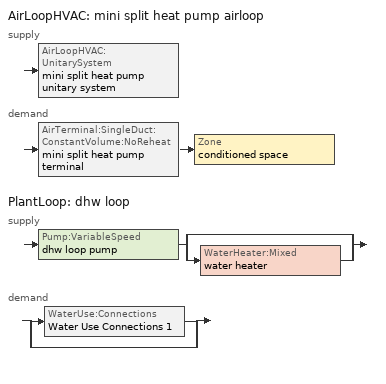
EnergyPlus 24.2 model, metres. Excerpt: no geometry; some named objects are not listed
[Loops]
AirLoopHVAC 'mini split heat pump airloop'
 supply: AirLoopHVAC:UnitarySystem 'mini split heat pump unitary system'
 demand: AirTerminal:SingleDuct:ConstantVolume:NoReheat 'mini split heat pump terminal' > Zone 'conditioned space'
PlantLoop 'dhw loop'
 supply: Pump:VariableSpeed 'dhw loop pump' > split
  | bypass
  | WaterHeater:Mixed 'water heater'
 demand: split
  | WaterUse:Connections 'Water Use Connections 1'
  | bypass
[ZoneControl:Thermostat]
conditioned space Thermostat: Zone or ZoneList=conditioned space; Control Type Schedule=conditioned space Thermostat Schedule; Control 1=conditioned space temperature setpoint; Temperature Difference Between Cutout And Setpoint {deltaC}=0
[ThermostatSetpoint:DualSetpoint]
conditioned space temperature setpoint: Heating Setpoint Temperature Schedule=heating setpoint; Cooling Setpoint Temperature Schedule=cooling setpoint
[ZoneHVAC:Baseboard:Convective:Electric]
electric baseboard: Availability Schedule=Always On Discrete; Heating Design Capacity {W}=18761.2; Efficiency=1
[AirTerminal:SingleDuct:ConstantVolume:NoReheat]
mini split heat pump terminal: Availability Schedule=Always On Discrete; Maximum Air Flow Rate {m3/s}=0.338386
[Zone equipment]
conditioned space: electric baseboard, mini split heat pump terminal
[AirLoopHVAC]
mini split heat pump airloop: Design Supply Air Flow Rate {m3/s}=0.338386; Design Return Air Flow Fraction of Supply Air Flow=1
[Sizing:System]
mini split heat pump airloop: Type of Load to Size On=Sensible; Design Outdoor Air Flow Rate {m3/s}=Autosize; Central Heating Maximum System Air Flow Ratio=0.3; Preheat Design Temperature {C}=7; Preheat Design Humidity Ratio {kgWater/kgDryAir}=0.008; Precool Design Temperature {C}=12.8; Precool Design Humidity Ratio {kgWater/kgDryAir}=0.008; Central Cooling Design Supply Air Temperature {C}=12.8; Central Heating Design Supply Air Temperature {C}=16.7; Type of Zone Sum to Use=NonCoincident; 100% Outdoor Air in Cooling=Yes; 100% Outdoor Air in Heating=Yes; Central Cooling Design Supply Air Humidity Ratio {kgWater/kgDryAir}=0.0085; Central Heating Design Supply Air Humidity Ratio {kgWater/kgDryAir}=0.008; Cooling Supply Air Flow Rate Method=DesignDay; Cooling Supply Air Flow Rate {m3/s}=0; Cooling Supply Air Flow Rate Per Floor Area {m3/s-m2}=0.00996765; Cooling Fraction of Autosized Cooling Supply Air Flow Rate=1; Cooling Supply Air Flow Rate Per Unit Cooling Capacity {m3/s-W}=3.94755e-05; Heating Supply Air Flow Rate Method=DesignDay; Heating Supply Air Flow Rate {m3/s}=0; Heating Supply Air Flow Rate Per Floor Area {m3/s-m2}=0.00996765; Heating Fraction of Autosized Heating Supply Air Flow Rate=1; Heating Fraction of Autosized Cooling Supply Air Flow Rate=1; Heating Supply Air Flow Rate Per Unit Heating Capacity {m3/s-W}=3.15882e-05; System Outdoor Air Method=ZoneSum; Zone Maximum Outdoor Air Fraction=1; Cooling Design Capacity Method=CoolingDesignCapacity; Cooling Design Capacity {W}=Autosize; Cooling Design Capacity Per Floor Area {W/m2}=234.7; Fraction of Autosized Cooling Design Capacity=1; Heating Design Capacity Method=HeatingDesignCapacity; Heating Design Capacity {W}=Autosize; Heating Design Capacity Per Floor Area {W/m2}=157; Fraction of Autosized Heating Design Capacity=1; Central Cooling Capacity Control Method=OnOff; Occupant Diversity=Autosize
[AvailabilityManager:Scheduled]
mini split heat pump airloop Availability Manager: Schedule=Always On Discrete
[AirLoopHVAC:UnitarySystem]
mini split heat pump unitary system: Control Type=Load; Controlling Zone or Thermostat Location=conditioned space; Dehumidification Control Type=None; Availability Schedule=Always On Discrete; Supply Fan=mini split heat pump supply fan; Fan Placement=BlowThrough; Supply Air Fan Operating Mode Schedule=mini split heat pump auto fan schedule; Heating Coil=mini split heat pump htg coil; DX Heating Coil Sizing Ratio=1; Cooling Coil=mini split heat pump clg coil; Use DOAS DX Cooling Coil=No; Minimum Supply Air Temperature {C}=2; Latent Load Control=SensibleOnlyLoadControl; Cooling Supply Air Flow Rate Method=SupplyAirFlowRate; Cooling Supply Air Flow Rate {m3/s}=0.338386; Heating Supply Air Flow Rate Method=SupplyAirFlowRate; Heating Supply Air Flow Rate {m3/s}=0.338386; No Load Supply Air Flow Rate Method=SupplyAirFlowRate; No Load Supply Air Flow Rate {m3/s}=0; No Load Supply Air Flow Rate Control Set To Low Speed=Yes; Maximum Supply Air Temperature {C}=48.8889; Maximum Outdoor Dry-Bulb Temperature for Supplemental Heater Operation {C}=21; Ancillary On-Cycle Electric Power {W}=0; Ancillary Off-Cycle Electric Power {W}=0; Design Specification Multispeed Object=Unitary System Performance Multispeed 1
[Fan:SystemModel]
mini split heat pump supply fan: Availability Schedule=Always On Discrete; Design Maximum Air Flow Rate {m3/s}=0.416732; Speed Control Method=Discrete; Electric Power Minimum Flow Rate Fraction=0.2; Design Pressure Rise {Pa}=500; Motor Efficiency=1; Motor In Air Stream Fraction=1; Design Electric Power Consumption {W}=Autosize; Design Power Sizing Method=PowerPerFlow; Electric Power Per Unit Flow Rate {W/(m3/s)}=148.322; Electric Power Per Unit Flow Rate Per Unit Pressure {W/((m3/s)-Pa)}=1.66667; Fan Total Efficiency=0.7; Motor Loss Radiative Fraction=0; Number of Speeds=4; Speed Flow Fraction 1=0.20706; Speed Electric Power Fraction 1=0.00888; Speed Flow Fraction 2=0.252; Speed Electric Power Fraction 2=0.016; Speed Flow Fraction 3=0.812; Speed Electric Power Fraction 3=0.53539; Speed Flow Fraction 4=1; Speed Electric Power Fraction 4=1
[Coil:Heating:DX:MultiSpeed]
mini split heat pump htg coil: Availability Schedule=Always On Discrete; Minimum Outdoor Dry-Bulb Temperature for Compressor Operation {C}=-28.8889; Crankcase Heater Capacity {W}=50; Maximum Outdoor Dry-Bulb Temperature for Crankcase Heater Operation {C}=10; Defrost Energy Input Ratio Function of Temperature Curve=Defrosteir; Maximum Outdoor Dry-Bulb Temperature for Defrost Operation {C}=4.44444; Defrost Strategy=ReverseCycle; Defrost Control=Timed; Defrost Time Period Fraction=0.058333; Resistive Defrost Heater Capacity {W}=AutoSize; Apply Part Load Fraction to Speeds Greater than 1=No; Fuel Type=Electricity; Region number for Calculating HSPF=4; Number of Speeds=2; Speed Gross Rated Heating Capacity 1 {W}=1954.18; Speed Gross Rated Heating COP 1 {W/W}=4.51049; Speed Rated Air Flow Rate 1 {m3/s}=0.10495; Speed Rated Supply Air Fan Power Per Volume Flow Rate 2017 1 {W/(m3/s)}=773.3; Speed Rated Supply Air Fan Power Per Volume Flow Rate 2023 1 {W/(m3/s)}=934.4; Speed Heating Capacity Function of Temperature Curve Name 1=Heat-CAP-fT1; Speed Heating Capacity Function of Flow Fraction Curve Name 1=Heat-CAP-fFF1; Speed Energy Input Ratio Function of Temperature Curve Name 1=Heat-EIR-fT1; Speed Energy Input Ratio Function of Flow Fraction Curve Name 1=Heat-EIR-fFF1; Speed Part Load Fraction Correlation Curve Name 1=Heat-PLF-fPLR1; Speed Rated Waste Heat Fraction of Power Input 1=0.2; Speed Waste Heat Function of Temperature Curve Name 1=ConstantBiquadratic 1; Speed Gross Rated Heating Capacity 2 {W}=7696.85; Speed Gross Rated Heating COP 2 {W/W}=3.17432; Speed Rated Air Flow Rate 2 {m3/s}=0.41647; Speed Rated Supply Air Fan Power Per Volume Flow Rate 2017 2 {W/(m3/s)}=773.3; Speed Rated Supply Air Fan Power Per Volume Flow Rate 2023 2 {W/(m3/s)}=934.4; Speed Heating Capacity Function of Temperature Curve Name 2=Heat-CAP-fT2; Speed Heating Capacity Function of Flow Fraction Curve Name 2=Heat-CAP-fFF2; Speed Energy Input Ratio Function of Temperature Curve Name 2=Heat-EIR-fT2; Speed Energy Input Ratio Function of Flow Fraction Curve Name 2=Heat-EIR-fFF2; Speed Part Load Fraction Correlation Curve Name 2=Heat-PLF-fPLR2; Speed Rated Waste Heat Fraction of Power Input 2=0.2; Speed Waste Heat Function of Temperature Curve Name 2=ConstantBiquadratic 1
[Coil:Cooling:DX:MultiSpeed]
mini split heat pump clg coil: Availability Schedule=Always On Discrete; Condenser Type=AirCooled; Minimum Outdoor Dry-Bulb Temperature for Compressor Operation {C}=-25; Apply Part Load Fraction to Speeds Greater than 1=No; Apply Latent Degradation to Speeds Greater than 1=No; Crankcase Heater Capacity {W}=50; Maximum Outdoor Dry-Bulb Temperature for Crankcase Heater Operation {C}=10; Basin Heater Capacity {W/K}=0; Basin Heater Setpoint Temperature {C}=2; Fuel Type=Electricity; Number of Speeds=2; Speed Gross Rated Total Cooling Capacity 1 {W}=1607.05; Speed Gross Rated Sensible Heat Ratio 1=0.806404; Speed Gross Rated Cooling COP 1 {W/W}=4.53295; Speed Rated Air Flow Rate 1 {m3/s}=0.0862342; Speed Rated Evaporator Fan Power Per Volume Flow Rate 2017 1 {W/(m3/s)}=773.3; Speed Rated Evaporator Fan Power Per Volume Flow Rate 2023 1 {W/(m3/s)}=934.4; Speed Total Cooling Capacity Function of Temperature Curve Name 1=Cool-CAP-fT1; Speed Total Cooling Capacity Function of Flow Fraction Curve Name 1=Cool-CAP-fFF1; Speed Energy Input Ratio Function of Temperature Curve Name 1=Cool-EIR-fT1; Speed Energy Input Ratio Function of Flow Fraction Curve Name 1=Cool-EIR-fFF1; Speed Part Load Fraction Correlation Curve Name 1=Cool-PLF-fPLR1; Speed Nominal Time for Condensate Removal to Begin 1 {s}=1000; Speed Ratio of Initial Moisture Evaporation Rate and Steady State Latent Capacity 1=1.5; Speed Maximum Cycling Rate 1 {cycles/hr}=3; Speed Latent Capacity Time Constant 1 {s}=45; Speed Rated Waste Heat Fraction of Power Input 1=0.2; Speed Waste Heat Function of Temperature Curve Name 1=ConstantBiquadratic; Speed Evaporative Condenser Effectiveness 1=0.9; Speed Evaporative Condenser Air Flow Rate 1 {m3/s}=AutoSize; Speed Rated Evaporative Condenser Pump Power Consumption 1 {W}=AutoSize; Speed Gross Rated Total Cooling Capacity 2 {W}=6333.07; Speed Gross Rated Sensible Heat Ratio 2=0.759942; Speed Gross Rated Cooling COP 2 {W/W}=3.26937; Speed Rated Air Flow Rate 2 {m3/s}=0.338174; Speed Rated Evaporator Fan Power Per Volume Flow Rate 2017 2 {W/(m3/s)}=773.3; Speed Rated Evaporator Fan Power Per Volume Flow Rate 2023 2 {W/(m3/s)}=934.4; Speed Total Cooling Capacity Function of Temperature Curve Name 2=Cool-CAP-fT2; Speed Total Cooling Capacity Function of Flow Fraction Curve Name 2=Cool-CAP-fFF2; Speed Energy Input Ratio Function of Temperature Curve Name 2=Cool-EIR-fT2; Speed Energy Input Ratio Function of Flow Fraction Curve Name 2=Cool-EIR-fFF2; Speed Part Load Fraction Correlation Curve Name 2=Cool-PLF-fPLR2; Speed Nominal Time for Condensate Removal to Begin 2 {s}=1000; Speed Ratio of Initial Moisture Evaporation Rate and Steady State Latent Capacity 2=1.5; Speed Maximum Cycling Rate 2 {cycles/hr}=3; Speed Latent Capacity Time Constant 2 {s}=45; Speed Rated Waste Heat Fraction of Power Input 2=0.2; Speed Waste Heat Function of Temperature Curve Name 2=ConstantBiquadratic; Speed Evaporative Condenser Effectiveness 2=0.9; Speed Evaporative Condenser Air Flow Rate 2 {m3/s}=AutoSize; Speed Rated Evaporative Condenser Pump Power Consumption 2 {W}=AutoSize
[UnitarySystemPerformance:Multispeed]
Unitary System Performance Multispeed 1: Number of Speeds for Heating=2; Number of Speeds for Cooling=2; Single Mode Operation=No; No Load Supply Air Flow Rate Ratio=1; Heating Speed Supply Air Flow Ratio 1=0.310345; Cooling Speed Supply Air Flow Ratio 1=0.255; Heating Speed Supply Air Flow Ratio 2=1.23153; Cooling Speed Supply Air Flow Ratio 2=1
[PlantLoop]
dhw loop: Fluid Type=Water; Plant Equipment Operation Scheme=dhw loop Operation Schemes; Maximum Loop Temperature {C}=100; Minimum Loop Temperature {C}=0; Maximum Loop Flow Rate {m3/s}=0.01; Minimum Loop Flow Rate {m3/s}=0; Plant Loop Volume {m3}=0.003; Load Distribution Scheme=Optimal; Plant Loop Demand Calculation Scheme=SingleSetpoint; Common Pipe Simulation=None
[Sizing:Plant]
dhw loop: Loop Type=Heating; Design Loop Exit Temperature {C}=56; Loop Design Temperature Difference {deltaC}=5.55556; Sizing Option=NonCoincident; Zone Timesteps in Averaging Window=1; Coincident Sizing Factor Mode=None
[Pump:VariableSpeed]
dhw loop pump: Design Maximum Flow Rate {m3/s}=0.01; Design Pump Head {Pa}=1; Design Power Consumption {W}=0; Motor Efficiency=0.85; Fraction of Motor Inefficiencies to Fluid Stream=0; Coefficient 1 of the Part Load Performance Curve=0; Coefficient 2 of the Part Load Performance Curve=1; Coefficient 3 of the Part Load Performance Curve=0; Coefficient 4 of the Part Load Performance Curve=0; Design Minimum Flow Rate {m3/s}=0; Pump Control Type=Intermittent; Skin Loss Radiative Fraction=0.5; Design Power Sizing Method=PowerPerFlowPerPressure; Design Electric Power per Unit Flow Rate {W/(m3/s)}=348701.1; Design Shaft Power per Unit Flow Rate per Unit Head {W/((m3/s)-Pa)}=1.28205; Design Minimum Flow Rate Fraction=0
[WaterHeater:Mixed]
water heater: Tank Volume {m3}=0.170344; Setpoint Temperature Schedule=water heater setpoint; Deadband Temperature Difference {deltaC}=2; Maximum Temperature Limit {C}=99; Heater Control Type=Cycle; Heater Maximum Capacity {W}=5500.06; Heater Minimum Capacity {W}=0; Heater Ignition Minimum Flow Rate {m3/s}=0; Heater Ignition Delay {s}=0; Heater Fuel Type=Electricity; Heater Thermal Efficiency=1; Off Cycle Parasitic Fuel Consumption Rate {W}=0; Off Cycle Parasitic Fuel Type=Electricity; Off Cycle Parasitic Heat Fraction to Tank=0; On Cycle Parasitic Fuel Consumption Rate {W}=0; On Cycle Parasitic Fuel Type=Electricity; On Cycle Parasitic Heat Fraction to Tank=0; Ambient Temperature Indicator=Zone; Ambient Temperature Zone=conditioned space; Off Cycle Loss Coefficient to Ambient Temperature {W/K}=2.93714; Off Cycle Loss Fraction to Zone=1; On Cycle Loss Coefficient to Ambient Temperature {W/K}=2.93714; On Cycle Loss Fraction to Zone=1; Use Side Effectiveness=1; Source Side Effectiveness=1; Use Side Design Flow Rate {m3/s}=Autosize; Source Side Design Flow Rate {m3/s}=Autosize; Indirect Water Heating Recovery Time {hr}=1.5; Source Side Flow Control Mode=IndirectHeatPrimarySetpoint
[WaterHeater:Sizing]
water heater: Design Mode=PeakDraw; Time Storage Can Meet Peak Draw {hr}=0.538503; Time for Tank Recovery {hr}=0; Nominal Tank Volume for Autosizing Plant Connections {m3}=1
[SetpointManager:Scheduled]
Setpoint Manager Scheduled 1: Control Variable=Temperature; Schedule=dhw temp
[WaterUse:Connections]
Water Use Connections 1: Drain Water Heat Exchanger Type=None; Drain Water Heat Exchanger Destination=Plant; Water Use Equipment Name 1=dhw fixtures; Water Use Equipment Name 2=dhw distribution waste; Water Use Equipment Name 3=clothes washer; Water Use Equipment Name 4=dishwasher
[WaterUse:Equipment]
Name | Peak Flow Rate {m3/s} | Flow Rate Fraction Schedule | Target Temperature Schedule
dhw fixtures | 4.47036e-06 | dhw fixtures schedule | mixed water temperature schedule
dhw distribution waste | 1.35522e-06 | dhw fixtures schedule | mixed water temperature schedule
clothes washer | 9.69919e-07 | clothes washer schedule
dishwasher | 2.90872e-07 | dishwasher schedule
[PlantEquipmentOperationSchemes]
dhw loop Operation Schemes: Control Scheme Object Type 1=PlantEquipmentOperation:HeatingLoad; Control Scheme Name 1=dhw loop Heating Operation Scheme; Control Scheme Schedule Name 1=Always On Discrete
[PlantEquipmentOperation:HeatingLoad]
dhw loop Heating Operation Scheme: Load Range Lower Limit 1 {W}=0; Load Range Upper Limit 1 {W}=1000000000; Range Equipment List Name 1=dhw loop Heating Equipment List
[PlantEquipmentList]
dhw loop Heating Equipment List: WaterHeater:Mixed, water heater
[EnergyManagementSystem:GlobalVariable]
infil_program_Qfan
infil_program_Qinf
mini_split_heat_pump_airloop_Fan_RTF
natural_vent_program_Qnv
natural_vent_program_Qwhf
[EnergyManagementSystem:InternalVariable]
mini_split_heat_pump_airloop_max_sup_fan_mfr: Internal Data Index Key=mini split heat pump supply fan; Internal Data Type=Fan Maximum Mass Flow Rate
[EnergyManagementSystem:Sensor]
Name | Output:Variable or Output:Meter Index Key | Output:Variable or Output:Meter
airflow_gain | infil flow | Infiltration Sensible Heat Gain Energy
airflow_gain_1 | natural vent flow | Infiltration Sensible Heat Gain Energy
airflow_gain_2 | whole house fan flow | Infiltration Sensible Heat Gain Energy
airflow_loss | infil flow | Infiltration Sensible Heat Loss Energy
airflow_loss_1 | natural vent flow | Infiltration Sensible Heat Loss Energy
airflow_loss_2 | whole house fan flow | Infiltration Sensible Heat Loss Energy
clg_load_cond |  | Cooling:EnergyTransfer:Zone:CONDITIONED SPACE
clg_sp_s; clg_sp_s_1 | cooling setpoint | Schedule Value
clothes_dryer_exhaust_0_sch_s | clothes dryer exhaust 0 schedule | Schedule Value
conditioned_space_clg_unmet_s | conditioned space | Zone Cooling Setpoint Not Met Time
conditioned_space_htg_unmet_s | conditioned space | Zone Heating Setpoint Not Met Time
cool_season | cooling season schedule | Schedule Value
dhw_loss | water heater | Water Heater Heat Loss Energy
dhw_rtf | water heater | Water Heater Runtime Fraction
fridge_tin_s; tin_s; tin_s_1 | conditioned space | Zone Mean Air Temperature
htg_load_cond |  | Heating:EnergyTransfer:Zone:CONDITIONED SPACE
htg_sp_s; htg_sp_s_1 | heating setpoint | Schedule Value
ig_ee_conv | clothes dryer | Electric Equipment Convective Heating Energy
ig_ee_conv_1 | clothes washer | Electric Equipment Convective Heating Energy
ig_ee_conv_2 | cooking range | Electric Equipment Convective Heating Energy
ig_ee_conv_3 | dishwasher | Electric Equipment Convective Heating Energy
ig_ee_conv_4 | fridge | Electric Equipment Convective Heating Energy
ig_ee_conv_5 | misc plug loads | Electric Equipment Convective Heating Energy
ig_ee_conv_6 | whole house fan | Electric Equipment Convective Heating Energy
ig_ee_rad | clothes dryer | Electric Equipment Radiant Heating Energy
ig_ee_rad_1 | clothes washer | Electric Equipment Radiant Heating Energy
ig_ee_rad_2 | cooking range | Electric Equipment Radiant Heating Energy
ig_ee_rad_3 | dishwasher | Electric Equipment Radiant Heating Energy
ig_ee_rad_4 | fridge | Electric Equipment Radiant Heating Energy
ig_ee_rad_5 | misc plug loads | Electric Equipment Radiant Heating Energy
ig_ee_rad_6 | whole house fan | Electric Equipment Radiant Heating Energy
ig_lgt_conv | interior lighting | Lights Convective Heating Energy
ig_lgt_rad | interior lighting | Lights Radiant Heating Energy
ig_lgt_vis | interior lighting | Lights Visible Radiation Heating Energy
ig_oe_conv | clothes dryer 1 | Other Equipment Convective Heating Energy
ig_oe_conv_1 | cooking range 1 | Other Equipment Convective Heating Energy
ig_oe_conv_2 | general water use latent | Other Equipment Convective Heating Energy
ig_oe_conv_3 | general water use sensible | Other Equipment Convective Heating Energy
ig_oe_conv_4 | water heater energy adjustment1 | Other Equipment Convective Heating Energy
ig_oe_rad | clothes dryer 1 | Other Equipment Radiant Heating Energy
ig_oe_rad_1 | cooking range 1 | Other Equipment Radiant Heating Energy
ig_oe_rad_2 | general water use latent | Other Equipment Radiant Heating Energy
ig_oe_rad_3 | general water use sensible | Other Equipment Radiant Heating Energy
ig_oe_rad_4 | water heater energy adjustment1 | Other Equipment Radiant Heating Energy
ig_ppl_conv | occupants | People Convective Heating Energy
ig_ppl_rad | occupants | People Radiant Heating Energy
im_conv | furniture mass conditioned space 1 | Surface Inside Face Convection Heat Gain Energy
im_conv_1 | partition wall mass | Surface Inside Face Convection Heat Gain Energy
im_ig | furniture mass conditioned space 1 | Surface Inside Face Internal Gains Radiation Heat Gain Energy
im_ig_1 | partition wall mass | Surface Inside Face Internal Gains Radiation Heat Gain Energy
im_lgt | furniture mass conditioned space 1 | Surface Inside Face Lights Radiation Heat Gain Energy
im_lgt_1 | partition wall mass | Surface Inside Face Lights Radiation Heat Gain Energy
im_sol | furniture mass conditioned space 1 | Surface Inside Face Solar Radiation Heat Gain Energy
im_sol_1 | partition wall mass | Surface Inside Face Solar Radiation Heat Gain Energy
im_surf | furniture mass conditioned space 1 | Surface Inside Face Net Surface Thermal Radiation Heat Gain Energy
im_surf_1 | partition wall mass | Surface Inside Face Net Surface Thermal Radiation Heat Gain Energy
mech_vent_bath_fan_0_sch_s | mech vent bath fan 0 schedule | Schedule Value
mech_vent_bath_fan_1_sch_s | mech vent bath fan 1 schedule | Schedule Value
mini_split_heat_pump_airloop_Fan_RTF_s | mini split heat pump supply fan | Fan Runtime Fraction Speed 1
mini_split_heat_pump_airloop_Fan_RTF_s_1 | mini split heat pump supply fan | Fan Runtime Fraction Speed 2
mini_split_heat_pump_airloop_Fan_RTF_s_2 | mini split heat pump supply fan | Fan Runtime Fraction Speed 3
mini_split_heat_pump_airloop_Fan_RTF_s_3 | mini split heat pump supply fan | Fan Runtime Fraction Speed 4
mini_split_heat_pump_clg_coil_s | mini split heat pump clg coil | Cooling Coil Total Cooling Energy
mini_split_heat_pump_htg_coil_s | mini split heat pump htg coil | Heating Coil Heating Energy
mini_split_heat_pump_supply_fan_s | mini split heat pump supply fan | Fan Electricity Energy
mv_conv | mech vent bath fan 0 | Electric Equipment Convective Heating Energy
mv_conv_1 | mech vent bath fan 1 | Electric Equipment Convective Heating Energy
mv_conv_2 | mech vent house fan | Electric Equipment Convective Heating Energy
mv_conv_3 | mech vent house fan cfis | Electric Equipment Convective Heating Energy
mv_conv_4 | mech vent house fan latent load | Other Equipment Convective Heating Energy
mv_conv_5 | mech vent house fan sensible load | Other Equipment Convective Heating Energy
mv_rad | mech vent bath fan 0 | Electric Equipment Radiant Heating Energy
mv_rad_1 | mech vent bath fan 1 | Electric Equipment Radiant Heating Energy
mv_rad_2 | mech vent house fan | Electric Equipment Radiant Heating Energy
mv_rad_3 | mech vent house fan cfis | Electric Equipment Radiant Heating Energy
mv_rad_4 | mech vent house fan latent load | Other Equipment Radiant Heating Energy
mv_rad_5 | mech vent house fan sensible load | Other Equipment Radiant Heating Energy
natural_vent_s | natural vent schedule | Schedule Value
out_pb_s |  | Site Outdoor Air Barometric Pressure
out_wt_s |  | Site Outdoor Air Humidity Ratio
site_vw_s |  | Site Wind Speed
ss_back_out | Window1 | Surface Window Shortwave from Zone Back Out Window Heat Transfer Rate
ss_back_out_1 | Window10 | Surface Window Shortwave from Zone Back Out Window Heat Transfer Rate
ss_back_out_10 | Window20 | Surface Window Shortwave from Zone Back Out Window Heat Transfer Rate
ss_back_out_11 | Window21 | Surface Window Shortwave from Zone Back Out Window Heat Transfer Rate
ss_back_out_12 | Window3 | Surface Window Shortwave from Zone Back Out Window Heat Transfer Rate
ss_back_out_13 | Window4 | Surface Window Shortwave from Zone Back Out Window Heat Transfer Rate
ss_back_out_14 | Window5 | Surface Window Shortwave from Zone Back Out Window Heat Transfer Rate
ss_back_out_15 | Window6 | Surface Window Shortwave from Zone Back Out Window Heat Transfer Rate
ss_back_out_16 | Window7 | Surface Window Shortwave from Zone Back Out Window Heat Transfer Rate
ss_back_out_2 | Window12 | Surface Window Shortwave from Zone Back Out Window Heat Transfer Rate
ss_back_out_3 | Window13 | Surface Window Shortwave from Zone Back Out Window Heat Transfer Rate
ss_back_out_4 | Window14 | Surface Window Shortwave from Zone Back Out Window Heat Transfer Rate
ss_back_out_5 | Window15 | Surface Window Shortwave from Zone Back Out Window Heat Transfer Rate
ss_back_out_6 | Window16 | Surface Window Shortwave from Zone Back Out Window Heat Transfer Rate
ss_back_out_7 | Window17 | Surface Window Shortwave from Zone Back Out Window Heat Transfer Rate
ss_back_out_8 | Window19 | Surface Window Shortwave from Zone Back Out Window Heat Transfer Rate
ss_back_out_9 | Window2 | Surface Window Shortwave from Zone Back Out Window Heat Transfer Rate
ss_conv | Door1 | Surface Inside Face Convection Heat Gain Energy
ss_conv_1 | Door3 | Surface Inside Face Convection Heat Gain Energy
ss_conv_10 | Window16 | Surface Inside Face Convection Heat Gain Energy
ss_conv_11 | Window17 | Surface Inside Face Convection Heat Gain Energy
ss_conv_12 | Window19 | Surface Inside Face Convection Heat Gain Energy
ss_conv_13 | Window2 | Surface Inside Face Convection Heat Gain Energy
ss_conv_14 | Window20 | Surface Inside Face Convection Heat Gain Energy
ss_conv_15 | Window21 | Surface Inside Face Convection Heat Gain Energy
ss_conv_16 | Window3 | Surface Inside Face Convection Heat Gain Energy
ss_conv_17 | Window4 | Surface Inside Face Convection Heat Gain Energy
ss_conv_18 | Window5 | Surface Inside Face Convection Heat Gain Energy
ss_conv_19 | Window6 | Surface Inside Face Convection Heat Gain Energy
ss_conv_2 | Door4 | Surface Inside Face Convection Heat Gain Energy
ss_conv_20 | Window7 | Surface Inside Face Convection Heat Gain Energy
ss_conv_3 | Door5 | Surface Inside Face Convection Heat Gain Energy
ss_conv_4 | Window1 | Surface Inside Face Convection Heat Gain Energy
ss_conv_5 | Window10 | Surface Inside Face Convection Heat Gain Energy
ss_conv_6 | Window12 | Surface Inside Face Convection Heat Gain Energy
ss_conv_7 | Window13 | Surface Inside Face Convection Heat Gain Energy
ss_conv_8 | Window14 | Surface Inside Face Convection Heat Gain Energy
ss_conv_9 | Window15 | Surface Inside Face Convection Heat Gain Energy
ss_ig | Door1 | Surface Inside Face Internal Gains Radiation Heat Gain Energy
ss_ig_1 | Door3 | Surface Inside Face Internal Gains Radiation Heat Gain Energy
ss_ig_10 | Window16 | Surface Inside Face Internal Gains Radiation Heat Gain Energy
ss_ig_11 | Window17 | Surface Inside Face Internal Gains Radiation Heat Gain Energy
ss_ig_12 | Window19 | Surface Inside Face Internal Gains Radiation Heat Gain Energy
ss_ig_13 | Window2 | Surface Inside Face Internal Gains Radiation Heat Gain Energy
ss_ig_14 | Window20 | Surface Inside Face Internal Gains Radiation Heat Gain Energy
ss_ig_15 | Window21 | Surface Inside Face Internal Gains Radiation Heat Gain Energy
ss_ig_16 | Window3 | Surface Inside Face Internal Gains Radiation Heat Gain Energy
ss_ig_17 | Window4 | Surface Inside Face Internal Gains Radiation Heat Gain Energy
ss_ig_18 | Window5 | Surface Inside Face Internal Gains Radiation Heat Gain Energy
ss_ig_19 | Window6 | Surface Inside Face Internal Gains Radiation Heat Gain Energy
ss_ig_2 | Door4 | Surface Inside Face Internal Gains Radiation Heat Gain Energy
ss_ig_20 | Window7 | Surface Inside Face Internal Gains Radiation Heat Gain Energy
ss_ig_3 | Door5 | Surface Inside Face Internal Gains Radiation Heat Gain Energy
ss_ig_4 | Window1 | Surface Inside Face Internal Gains Radiation Heat Gain Energy
ss_ig_5 | Window10 | Surface Inside Face Internal Gains Radiation Heat Gain Energy
ss_ig_6 | Window12 | Surface Inside Face Internal Gains Radiation Heat Gain Energy
ss_ig_7 | Window13 | Surface Inside Face Internal Gains Radiation Heat Gain Energy
ss_ig_8 | Window14 | Surface Inside Face Internal Gains Radiation Heat Gain Energy
ss_ig_9 | Window15 | Surface Inside Face Internal Gains Radiation Heat Gain Energy
ss_lgt | Door1 | Surface Inside Face Lights Radiation Heat Gain Energy
ss_lgt_1 | Door3 | Surface Inside Face Lights Radiation Heat Gain Energy
ss_lgt_2 | Door4 | Surface Inside Face Lights Radiation Heat Gain Energy
ss_lgt_3 | Door5 | Surface Inside Face Lights Radiation Heat Gain Energy
ss_sol | Door1 | Surface Inside Face Solar Radiation Heat Gain Energy
ss_sol_1 | Door3 | Surface Inside Face Solar Radiation Heat Gain Energy
ss_sol_2 | Door4 | Surface Inside Face Solar Radiation Heat Gain Energy
ss_sol_3 | Door5 | Surface Inside Face Solar Radiation Heat Gain Energy
ss_surf | Door1 | Surface Inside Face Net Surface Thermal Radiation Heat Gain Energy
ss_surf_1 | Door3 | Surface Inside Face Net Surface Thermal Radiation Heat Gain Energy
ss_surf_10 | Window16 | Surface Inside Face Net Surface Thermal Radiation Heat Gain Energy
ss_surf_11 | Window17 | Surface Inside Face Net Surface Thermal Radiation Heat Gain Energy
ss_surf_12 | Window19 | Surface Inside Face Net Surface Thermal Radiation Heat Gain Energy
ss_surf_13 | Window2 | Surface Inside Face Net Surface Thermal Radiation Heat Gain Energy
ss_surf_14 | Window20 | Surface Inside Face Net Surface Thermal Radiation Heat Gain Energy
ss_surf_15 | Window21 | Surface Inside Face Net Surface Thermal Radiation Heat Gain Energy
ss_surf_16 | Window3 | Surface Inside Face Net Surface Thermal Radiation Heat Gain Energy
ss_surf_17 | Window4 | Surface Inside Face Net Surface Thermal Radiation Heat Gain Energy
ss_surf_18 | Window5 | Surface Inside Face Net Surface Thermal Radiation Heat Gain Energy
ss_surf_19 | Window6 | Surface Inside Face Net Surface Thermal Radiation Heat Gain Energy
ss_surf_2 | Door4 | Surface Inside Face Net Surface Thermal Radiation Heat Gain Energy
ss_surf_20 | Window7 | Surface Inside Face Net Surface Thermal Radiation Heat Gain Energy
ss_surf_3 | Door5 | Surface Inside Face Net Surface Thermal Radiation Heat Gain Energy
ss_surf_4 | Window1 | Surface Inside Face Net Surface Thermal Radiation Heat Gain Energy
ss_surf_5 | Window10 | Surface Inside Face Net Surface Thermal Radiation Heat Gain Energy
ss_surf_6 | Window12 | Surface Inside Face Net Surface Thermal Radiation Heat Gain Energy
ss_surf_7 | Window13 | Surface Inside Face Net Surface Thermal Radiation Heat Gain Energy
ss_surf_8 | Window14 | Surface Inside Face Net Surface Thermal Radiation Heat Gain Energy
ss_surf_9 | Window15 | Surface Inside Face Net Surface Thermal Radiation Heat Gain Energy
ss_trans_in | Window1 | Surface Window Transmitted Solar Radiation Rate
ss_trans_in_1 | Window10 | Surface Window Transmitted Solar Radiation Rate
ss_trans_in_10 | Window20 | Surface Window Transmitted Solar Radiation Rate
ss_trans_in_11 | Window21 | Surface Window Transmitted Solar Radiation Rate
ss_trans_in_12 | Window3 | Surface Window Transmitted Solar Radiation Rate
ss_trans_in_13 | Window4 | Surface Window Transmitted Solar Radiation Rate
ss_trans_in_14 | Window5 | Surface Window Transmitted Solar Radiation Rate
ss_trans_in_15 | Window6 | Surface Window Transmitted Solar Radiation Rate
ss_trans_in_16 | Window7 | Surface Window Transmitted Solar Radiation Rate
ss_trans_in_2 | Window12 | Surface Window Transmitted Solar Radiation Rate
ss_trans_in_3 | Window13 | Surface Window Transmitted Solar Radiation Rate
ss_trans_in_4 | Window14 | Surface Window Transmitted Solar Radiation Rate
ss_trans_in_5 | Window15 | Surface Window Transmitted Solar Radiation Rate
ss_trans_in_6 | Window16 | Surface Window Transmitted Solar Radiation Rate
ss_trans_in_7 | Window17 | Surface Window Transmitted Solar Radiation Rate
ss_trans_in_8 | Window19 | Surface Window Transmitted Solar Radiation Rate
ss_trans_in_9 | Window2 | Surface Window Transmitted Solar Radiation Rate
ss_trans_out | Window1 | Surface Inside Face Initial Transmitted Diffuse Transmitted Out Window Solar Radiation Rate
ss_trans_out_1 | Window10 | Surface Inside Face Initial Transmitted Diffuse Transmitted Out Window Solar Radiation Rate
ss_trans_out_10 | Window20 | Surface Inside Face Initial Transmitted Diffuse Transmitted Out Window Solar Radiation Rate
ss_trans_out_11 | Window21 | Surface Inside Face Initial Transmitted Diffuse Transmitted Out Window Solar Radiation Rate
ss_trans_out_12 | Window3 | Surface Inside Face Initial Transmitted Diffuse Transmitted Out Window Solar Radiation Rate
ss_trans_out_13 | Window4 | Surface Inside Face Initial Transmitted Diffuse Transmitted Out Window Solar Radiation Rate
ss_trans_out_14 | Window5 | Surface Inside Face Initial Transmitted Diffuse Transmitted Out Window Solar Radiation Rate
ss_trans_out_15 | Window6 | Surface Inside Face Initial Transmitted Diffuse Transmitted Out Window Solar Radiation Rate
ss_trans_out_16 | Window7 | Surface Inside Face Initial Transmitted Diffuse Transmitted Out Window Solar Radiation Rate
ss_trans_out_2 | Window12 | Surface Inside Face Initial Transmitted Diffuse Transmitted Out Window Solar Radiation Rate
ss_trans_out_3 | Window13 | Surface Inside Face Initial Transmitted Diffuse Transmitted Out Window Solar Radiation Rate
ss_trans_out_4 | Window14 | Surface Inside Face Initial Transmitted Diffuse Transmitted Out Window Solar Radiation Rate
ss_trans_out_5 | Window15 | Surface Inside Face Initial Transmitted Diffuse Transmitted Out Window Solar Radiation Rate
ss_trans_out_6 | Window16 | Surface Inside Face Initial Transmitted Diffuse Transmitted Out Window Solar Radiation Rate
ss_trans_out_7 | Window17 | Surface Inside Face Initial Transmitted Diffuse Transmitted Out Window Solar Radiation Rate
ss_trans_out_8 | Window19 | Surface Inside Face Initial Transmitted Diffuse Transmitted Out Window Solar Radiation Rate
ss_trans_out_9 | Window2 | Surface Inside Face Initial Transmitted Diffuse Transmitted Out Window Solar Radiation Rate
s_conv | Floor1 | Surface Inside Face Convection Heat Gain Energy
s_conv_1 | Floor2 | Surface Inside Face Convection Heat Gain Energy
s_conv_10 | RimJoist1:180 | Surface Inside Face Convection Heat Gain Energy
s_conv_11 | RimJoist1:270 | Surface Inside Face Convection Heat Gain Energy
s_conv_12 | RimJoist1:90 | Surface Inside Face Convection Heat Gain Energy
s_conv_13 | RimJoist2:0 | Surface Inside Face Convection Heat Gain Energy
s_conv_14 | RimJoist2:180 | Surface Inside Face Convection Heat Gain Energy
s_conv_15 | RimJoist2:270 | Surface Inside Face Convection Heat Gain Energy
s_conv_16 | RimJoist2:90 | Surface Inside Face Convection Heat Gain Energy
s_conv_17 | Slab1 | Surface Inside Face Convection Heat Gain Energy
s_conv_18 | Slab1 1 | Surface Inside Face Convection Heat Gain Energy
s_conv_19 | Wall1:0 | Surface Inside Face Convection Heat Gain Energy
s_conv_2 | Floor3 | Surface Inside Face Convection Heat Gain Energy
s_conv_20 | Wall1:180 | Surface Inside Face Convection Heat Gain Energy
s_conv_21 | Wall1:270 | Surface Inside Face Convection Heat Gain Energy
s_conv_22 | Wall1:90 | Surface Inside Face Convection Heat Gain Energy
s_conv_3 | Floor4 | Surface Inside Face Convection Heat Gain Energy
s_conv_4 | Floor5 | Surface Inside Face Convection Heat Gain Energy
s_conv_5 | FoundationWall1 | Surface Inside Face Convection Heat Gain Energy
s_conv_6 | FoundationWall2 | Surface Inside Face Convection Heat Gain Energy
s_conv_7 | inferred conditioned ceiling | Surface Inside Face Convection Heat Gain Energy
s_conv_8 | inferred conditioned floor | Surface Inside Face Convection Heat Gain Energy
s_conv_9 | RimJoist1:0 | Surface Inside Face Convection Heat Gain Energy
s_ig | Floor1 | Surface Inside Face Internal Gains Radiation Heat Gain Energy
s_ig_1 | Floor2 | Surface Inside Face Internal Gains Radiation Heat Gain Energy
s_ig_10 | RimJoist1:180 | Surface Inside Face Internal Gains Radiation Heat Gain Energy
s_ig_11 | RimJoist1:270 | Surface Inside Face Internal Gains Radiation Heat Gain Energy
s_ig_12 | RimJoist1:90 | Surface Inside Face Internal Gains Radiation Heat Gain Energy
s_ig_13 | RimJoist2:0 | Surface Inside Face Internal Gains Radiation Heat Gain Energy
s_ig_14 | RimJoist2:180 | Surface Inside Face Internal Gains Radiation Heat Gain Energy
s_ig_15 | RimJoist2:270 | Surface Inside Face Internal Gains Radiation Heat Gain Energy
s_ig_16 | RimJoist2:90 | Surface Inside Face Internal Gains Radiation Heat Gain Energy
s_ig_17 | Slab1 | Surface Inside Face Internal Gains Radiation Heat Gain Energy
s_ig_18 | Slab1 1 | Surface Inside Face Internal Gains Radiation Heat Gain Energy
s_ig_19 | Wall1:0 | Surface Inside Face Internal Gains Radiation Heat Gain Energy
s_ig_2 | Floor3 | Surface Inside Face Internal Gains Radiation Heat Gain Energy
s_ig_20 | Wall1:180 | Surface Inside Face Internal Gains Radiation Heat Gain Energy
s_ig_21 | Wall1:270 | Surface Inside Face Internal Gains Radiation Heat Gain Energy
s_ig_22 | Wall1:90 | Surface Inside Face Internal Gains Radiation Heat Gain Energy
s_ig_3 | Floor4 | Surface Inside Face Internal Gains Radiation Heat Gain Energy
s_ig_4 | Floor5 | Surface Inside Face Internal Gains Radiation Heat Gain Energy
s_ig_5 | FoundationWall1 | Surface Inside Face Internal Gains Radiation Heat Gain Energy
s_ig_6 | FoundationWall2 | Surface Inside Face Internal Gains Radiation Heat Gain Energy
s_ig_7 | inferred conditioned ceiling | Surface Inside Face Internal Gains Radiation Heat Gain Energy
s_ig_8 | inferred conditioned floor | Surface Inside Face Internal Gains Radiation Heat Gain Energy
s_ig_9 | RimJoist1:0 | Surface Inside Face Internal Gains Radiation Heat Gain Energy
s_lgt | Floor1 | Surface Inside Face Lights Radiation Heat Gain Energy
s_lgt_1 | Floor2 | Surface Inside Face Lights Radiation Heat Gain Energy
s_lgt_10 | RimJoist1:180 | Surface Inside Face Lights Radiation Heat Gain Energy
s_lgt_11 | RimJoist1:270 | Surface Inside Face Lights Radiation Heat Gain Energy
s_lgt_12 | RimJoist1:90 | Surface Inside Face Lights Radiation Heat Gain Energy
s_lgt_13 | RimJoist2:0 | Surface Inside Face Lights Radiation Heat Gain Energy
s_lgt_14 | RimJoist2:180 | Surface Inside Face Lights Radiation Heat Gain Energy
s_lgt_15 | RimJoist2:270 | Surface Inside Face Lights Radiation Heat Gain Energy
s_lgt_16 | RimJoist2:90 | Surface Inside Face Lights Radiation Heat Gain Energy
s_lgt_17 | Slab1 | Surface Inside Face Lights Radiation Heat Gain Energy
s_lgt_18 | Slab1 1 | Surface Inside Face Lights Radiation Heat Gain Energy
s_lgt_19 | Wall1:0 | Surface Inside Face Lights Radiation Heat Gain Energy
s_lgt_2 | Floor3 | Surface Inside Face Lights Radiation Heat Gain Energy
s_lgt_20 | Wall1:180 | Surface Inside Face Lights Radiation Heat Gain Energy
s_lgt_21 | Wall1:270 | Surface Inside Face Lights Radiation Heat Gain Energy
s_lgt_22 | Wall1:90 | Surface Inside Face Lights Radiation Heat Gain Energy
s_lgt_3 | Floor4 | Surface Inside Face Lights Radiation Heat Gain Energy
s_lgt_4 | Floor5 | Surface Inside Face Lights Radiation Heat Gain Energy
s_lgt_5 | FoundationWall1 | Surface Inside Face Lights Radiation Heat Gain Energy
s_lgt_6 | FoundationWall2 | Surface Inside Face Lights Radiation Heat Gain Energy
s_lgt_7 | inferred conditioned ceiling | Surface Inside Face Lights Radiation Heat Gain Energy
s_lgt_8 | inferred conditioned floor | Surface Inside Face Lights Radiation Heat Gain Energy
s_lgt_9 | RimJoist1:0 | Surface Inside Face Lights Radiation Heat Gain Energy
s_sol | Floor1 | Surface Inside Face Solar Radiation Heat Gain Energy
s_sol_1 | Floor2 | Surface Inside Face Solar Radiation Heat Gain Energy
s_sol_10 | RimJoist1:180 | Surface Inside Face Solar Radiation Heat Gain Energy
s_sol_11 | RimJoist1:270 | Surface Inside Face Solar Radiation Heat Gain Energy
s_sol_12 | RimJoist1:90 | Surface Inside Face Solar Radiation Heat Gain Energy
s_sol_13 | RimJoist2:0 | Surface Inside Face Solar Radiation Heat Gain Energy
s_sol_14 | RimJoist2:180 | Surface Inside Face Solar Radiation Heat Gain Energy
s_sol_15 | RimJoist2:270 | Surface Inside Face Solar Radiation Heat Gain Energy
s_sol_16 | RimJoist2:90 | Surface Inside Face Solar Radiation Heat Gain Energy
s_sol_17 | Slab1 | Surface Inside Face Solar Radiation Heat Gain Energy
s_sol_18 | Slab1 1 | Surface Inside Face Solar Radiation Heat Gain Energy
s_sol_19 | Wall1:0 | Surface Inside Face Solar Radiation Heat Gain Energy
s_sol_2 | Floor3 | Surface Inside Face Solar Radiation Heat Gain Energy
s_sol_20 | Wall1:180 | Surface Inside Face Solar Radiation Heat Gain Energy
s_sol_21 | Wall1:270 | Surface Inside Face Solar Radiation Heat Gain Energy
s_sol_22 | Wall1:90 | Surface Inside Face Solar Radiation Heat Gain Energy
s_sol_3 | Floor4 | Surface Inside Face Solar Radiation Heat Gain Energy
s_sol_4 | Floor5 | Surface Inside Face Solar Radiation Heat Gain Energy
s_sol_5 | FoundationWall1 | Surface Inside Face Solar Radiation Heat Gain Energy
s_sol_6 | FoundationWall2 | Surface Inside Face Solar Radiation Heat Gain Energy
s_sol_7 | inferred conditioned ceiling | Surface Inside Face Solar Radiation Heat Gain Energy
s_sol_8 | inferred conditioned floor | Surface Inside Face Solar Radiation Heat Gain Energy
s_sol_9 | RimJoist1:0 | Surface Inside Face Solar Radiation Heat Gain Energy
s_surf | Floor1 | Surface Inside Face Net Surface Thermal Radiation Heat Gain Energy
s_surf_1 | Floor2 | Surface Inside Face Net Surface Thermal Radiation Heat Gain Energy
s_surf_10 | RimJoist1:180 | Surface Inside Face Net Surface Thermal Radiation Heat Gain Energy
s_surf_11 | RimJoist1:270 | Surface Inside Face Net Surface Thermal Radiation Heat Gain Energy
s_surf_12 | RimJoist1:90 | Surface Inside Face Net Surface Thermal Radiation Heat Gain Energy
s_surf_13 | RimJoist2:0 | Surface Inside Face Net Surface Thermal Radiation Heat Gain Energy
s_surf_14 | RimJoist2:180 | Surface Inside Face Net Surface Thermal Radiation Heat Gain Energy
s_surf_15 | RimJoist2:270 | Surface Inside Face Net Surface Thermal Radiation Heat Gain Energy
s_surf_16 | RimJoist2:90 | Surface Inside Face Net Surface Thermal Radiation Heat Gain Energy
s_surf_17 | Slab1 | Surface Inside Face Net Surface Thermal Radiation Heat Gain Energy
s_surf_18 | Slab1 1 | Surface Inside Face Net Surface Thermal Radiation Heat Gain Energy
s_surf_19 | Wall1:0 | Surface Inside Face Net Surface Thermal Radiation Heat Gain Energy
s_surf_2 | Floor3 | Surface Inside Face Net Surface Thermal Radiation Heat Gain Energy
s_surf_20 | Wall1:180 | Surface Inside Face Net Surface Thermal Radiation Heat Gain Energy
s_surf_21 | Wall1:270 | Surface Inside Face Net Surface Thermal Radiation Heat Gain Energy
s_surf_22 | Wall1:90 | Surface Inside Face Net Surface Thermal Radiation Heat Gain Energy
s_surf_3 | Floor4 | Surface Inside Face Net Surface Thermal Radiation Heat Gain Energy
s_surf_4 | Floor5 | Surface Inside Face Net Surface Thermal Radiation Heat Gain Energy
s_surf_5 | FoundationWall1 | Surface Inside Face Net Surface Thermal Radiation Heat Gain Energy
s_surf_6 | FoundationWall2 | Surface Inside Face Net Surface Thermal Radiation Heat Gain Energy
s_surf_7 | inferred conditioned ceiling | Surface Inside Face Net Surface Thermal Radiation Heat Gain Energy
s_surf_8 | inferred conditioned floor | Surface Inside Face Net Surface Thermal Radiation Heat Gain Energy
s_surf_9 | RimJoist1:0 | Surface Inside Face Net Surface Thermal Radiation Heat Gain Energy
tout_db; tout_db_1 | Environment | Site Outdoor Air Drybulb Temperature
tout_s | conditioned space | Zone Outdoor Air Drybulb Temperature
water_heater_energy | water heater | Water Heater Electricity Rate
water_heater_off_cycle_parasitic | water heater | Water Heater Off Cycle Parasitic Electricity Rate
water_heater_on_cycle_parasitic | water heater | Water Heater On Cycle Parasitic Electricity Rate
win_s | conditioned space | Zone Air Humidity Ratio
[EnergyManagementSystem:Actuator]
Name | Actuated Component Unique | Actuated Component Type | Actuated Component Control Type
fridge_schedule_act | fridge schedule | Schedule:Constant | Schedule Value
infil_flow_act | infil flow | Zone Infiltration | Air Exchange Flow Rate
mech_vent_house_fan_cfis_act | mech vent house fan cfis | ElectricEquipment | Electricity Rate
mech_vent_house_fan_latent_load_act | mech vent house fan latent load | OtherEquipment | Power Level
mech_vent_house_fan_sensible_load_act | mech vent house fan sensible load | OtherEquipment | Power Level
mini_split_heat_pump_supply_fan_pressure_rise_act | mini split heat pump supply fan | Fan | Fan Pressure Rise
mini_split_heat_pump_supply_fan_total_efficiency_act | mini split heat pump supply fan | Fan | Fan Total Efficiency
natural_vent_flow_act | natural vent flow | Zone Infiltration | Air Exchange Flow Rate
Sequential_Fraction_Schedule_act | Sequential Fraction Schedule | Schedule:Constant | Schedule Value
water_heater_ec_adj_act | water heater energy adjustment1 | OtherEquipment | Power Level
whole_house_fan_act | whole house fan | ElectricEquipment | Electricity Rate
whole_house_fan_flow_act | whole house fan flow | Zone Infiltration | Air Exchange Flow Rate
whole_house_fan_mix_act | whole house fan mix | ZoneMixing | Air Exchange Flow Rate
[EnergyManagementSystem:Program]
fridge_schedule_program: Set Tin = fridge_tin_s*(9.0/5.0)+32.0; Set fridge_schedule_act = 0; If (Hour == 0); Set fridge_schedule_act = (-0.487+0.019*Tin); ElseIf (Hour == 1); Set fridge_schedule_act = (-0.34+0.016*Tin); ElseIf (Hour == 2); Set fridge_schedule_act = (-0.37+0.017*Tin); ElseIf (Hour == 3); Set fridge_schedule_act = (-0.361+0.016*Tin); ElseIf (Hour == 4); Set fridge_schedule_act = (-0.515+0.018*Tin); ElseIf (Hour == 5); Set fridge_schedule_act = (-0.684+0.021*Tin); ElseIf (Hour == 6); Set fridge_schedule_act = (-0.471+0.019*Tin); ElseIf (Hour == 7); Set fridge_schedule_act = (-0.159+0.015*Tin); ElseIf (Hour == 8); Set fridge_schedule_act = (-0.079+0.015*Tin); ElseIf (Hour == 9); Set fridge_schedule_act = (-0.417+0.019*Tin); ElseIf (Hour == 10); Set fridge_schedule_act = (-0.411+0.018*Tin); ElseIf (Hour == 11); Set fridge_schedule_act = (-0.386+0.018*Tin); ElseIf (Hour == 12); Set fridge_schedule_act = (-0.24+0.016*Tin); ElseIf (Hour == 13); Set fridge_schedule_act = (-0.314+0.017*Tin); ElseIf (Hour == 14); Set fridge_schedule_act = (-0.16+0.015*Tin); ElseIf (Hour == 15); Set fridge_schedule_act = (-0.121+0.015*Tin); ElseIf (Hour == 16); Set fridge_schedule_act = (-0.469+0.02*Tin); ElseIf (Hour == 17); Set fridge_schedule_act = (-0.412+0.02*Tin); ElseIf (Hour == 18); Set fridge_schedule_act = (-0.091+0.017*Tin); ElseIf (Hour == 19); Set fridge_schedule_act = (0.077+0.014*Tin); ElseIf (Hour == 20); Set fridge_schedule_act = (-0.118+0.016*Tin); ElseIf (Hour == 21); Set fridge_schedule_act = (-0.247+0.017*Tin); ElseIf (Hour == 22); Set fridge_schedule_act = (-0.445+0.019*Tin); ElseIf (Hour == 23); Set fridge_schedule_act = (-0.544+0.02*Tin); EndIf
infil_program: Set p_m = 0.14; Set p_s = 0.22; Set s_m = 270; Set s_s = 370; Set z_m = 9.99744; Set z_s = 3.0186394460773256; Set f_t = (((s_m/z_m)^p_m)*((z_s/s_s)^p_s)); Set Tdiff = tin_s-tout_s; Set dT = @Abs Tdiff; Set c = 0.1263; Set Cs = 0.0662; Set Cw = 0.1654; Set n = 0.65; Set sft = (f_t*0.3); Set temp1 = ((c*Cw)*((sft*site_vw_s)^(2*n)))^2; Set Qinf = (((c*Cs*(dT^n))^2)+temp1)^0.5; Set Qinf = (@Max Qinf 0); Set mech_vent_house_fan_sensible_load_act = 0.0; Set mech_vent_house_fan_latent_load_act = 0.0; Set OASupInPb = out_pb_s; Set OASupInTemp = tout_s; Set OASupInW = out_wt_s; Set OASupRho = (@RhoAirFnPbTdbW OASupInPb OASupInTemp OASupInW); Set OASupCp = (@CpAirFnW OASupInW); Set OASupInEnth = (@HFnTdbW OASupInTemp OASupInW); Set ZoneTemp = tin_s; Set ZoneW = win_s; Set ZoneCp = (@CpAirFnW ZoneW); Set ZoneAirEnth = (@HFnTdbW ZoneTemp ZoneW); Set mech_vent_house_fan_cfis_act = 0.0; Set QWHV_cfis_sup = 0.0; Set QWHV_cfis_suppl_sup = 0.0; Set QWHV_cfis_suppl_exh = 0.0; Set Qrange = 0; Set Qbath = 0; Set Qbath = Qbath + 0.066 * mech_vent_bath_fan_0_sch_s; Set Qbath = Qbath + 0.066 * mech_vent_bath_fan_1_sch_s; Set Qdryer = 0; Set Qdryer = Qdryer + 0.00308 * clothes_dryer_exhaust_0_sch_s; Set QWHV_sup = 0.0; Set QWHV_exh = 0.00125; Set Qsupply = QWHV_sup + QWHV_cfis_sup + QWHV_cfis_suppl_sup; Set Qexhaust = Qrange + Qbath + Qdryer + QWHV_exh + QWHV_cfis_suppl_exh; Set Qfan = (@Max Qexhaust Qsupply); Set Qducts = 0; If Qducts < 0; Set Qsupply = Qsupply - Qducts; Else; Set Qexhaust = Qexhaust + Qducts; EndIf; Set Qfan_with_ducts = (@Max Qexhaust Qsupply); Set Qimb = (@Abs (Qsupply - Qexhaust)); If Qinf + Qimb > 0; Set Qtot = Qfan_with_ducts + (Qinf^2) / (Qinf + Qimb); Else; Set Qtot = Qfan_with_ducts; EndIf; Set Qinf_adj = Qtot - Qfan; Set infil_flow_act = Qinf_adj; Set infil_program_Qinf = Qinf_adj; Set infil_program_Qfan = Qfan; Set Qload = Qfan; Set Effectiveness_Sens = 0.0; Set Effectiveness_Lat = 0.0; Set Fan_MFR = Qload * OASupRho; Set ZoneInEnth = OASupInEnth; Set ZoneInTemp = OASupInTemp; Set FanTotalToCond = Fan_MFR * (ZoneInEnth - ZoneAirEnth); Set FanSensToCond = Fan_MFR * ZoneCp * (ZoneInTemp - ZoneTemp); Set FanLatToCond = FanTotalToCond - FanSensToCond; Set mech_vent_house_fan_sensible_load_act = mech_vent_house_fan_sensible_load_act + FanSensToCond; Set mech_vent_house_fan_latent_load_act = mech_vent_house_fan_latent_load_act + FanLatToCond
[Schedule:Constant]
Name | Hourly Value
Always On Discrete | 1
dhw temp; water heater setpoint | 56
mini split heat pump auto fan schedule | 0
mixed water temperature schedule | 40.5556
[Schedule:Day:Interval]
clothes washer schedule day: No, 01:00, 0.104651, 02:00, 0.0813953, 04:00, 0.0465116, 05:00, 0.0813953, 06:00, 0.127907, 07:00, 0.255814, 08:00, 0.569767, 09:00, 0.848837, 10:00, 1, 11:00, 0.976744, 12:00, 0.872093, 13:00, 0.77907, 14:00, 0.697674, 15:00, 0.569767, 16:00, 0.593023, 17:00, 0.581395, 21:00, 0.569767, 22:00, 0.546512, 23:00, 0.372093, 24:00, 0.197674
clothes washer schedule default day; dishwasher schedule default day; heating setpoint default day; cooling setpoint default day; dhw fixtures schedule default day: No, 24:00, 0
dishwasher schedule day: No, 01:00, 0.135135, 02:00, 0.0630631, 03:00, 0.045045, 05:00, 0.027027, 06:00, 0.0900901, 07:00, 0.18018, 08:00, 0.279279, 09:00, 0.522523, 10:00, 0.585586, 11:00, 0.504505, 12:00, 0.432432, 13:00, 0.378378, 14:00, 0.414414, 15:00, 0.324324, 17:00, 0.342342, 18:00, 0.441441, 19:00, 0.783784, 20:00, 1, 21:00, 0.810811, 22:00, 0.603604, 23:00, 0.396396, 24:00, 0.279279
heating setpoint day: No, 07:00, 18, 23:00, 21, 24:00, 18
cooling setpoint day: No, 24:00, 25
dhw fixtures schedule day: No, 01:00, 0.139535, 02:00, 0.0697674, 03:00, 0.0465116, 04:00, 0.0581395, 05:00, 0.116279, 06:00, 0.395349, 07:00, 0.906977, 08:00, 1, 09:00, 0.930233, 10:00, 0.77907, 11:00, 0.651163, 12:00, 0.546512, 13:00, 0.465116, 14:00, 0.406977, 15:00, 0.383721, 16:00, 0.360465, 17:00, 0.44186, 18:00, 0.593023, 20:00, 0.697674, 21:00, 0.639535, 22:00, 0.55814, 23:00, 0.44186, 24:00, 0.302326
[Schedule:Week:Daily]
clothes washer schedule Week Rule - Jan1-Dec31: clothes washer schedule day, clothes washer schedule day, clothes washer schedule day, clothes washer schedule day, clothes washer schedule day, clothes washer schedule day, clothes washer schedule day, clothes washer schedule default day, clothes washer schedule default day, clothes washer schedule default day, clothes washer schedule default day, clothes washer schedule default day
dishwasher schedule Week Rule - Jan1-Dec31: dishwasher schedule day, dishwasher schedule day, dishwasher schedule day, dishwasher schedule day, dishwasher schedule day, dishwasher schedule day, dishwasher schedule day, dishwasher schedule default day, dishwasher schedule default day, dishwasher schedule default day, dishwasher schedule default day, dishwasher schedule default day
heating setpoint Week Rule - Jan1-Dec31: heating setpoint day, heating setpoint day, heating setpoint day, heating setpoint day, heating setpoint day, heating setpoint day, heating setpoint day, heating setpoint default day, heating setpoint default day, heating setpoint default day, heating setpoint default day, heating setpoint default day
cooling setpoint Week Rule - Jan1-Dec31: cooling setpoint day, cooling setpoint day, cooling setpoint day, cooling setpoint day, cooling setpoint day, cooling setpoint day, cooling setpoint day, cooling setpoint default day, cooling setpoint default day, cooling setpoint default day, cooling setpoint default day, cooling setpoint default day
dhw fixtures schedule Week Rule - Jan1-Dec31: dhw fixtures schedule day, dhw fixtures schedule day, dhw fixtures schedule day, dhw fixtures schedule day, dhw fixtures schedule day, dhw fixtures schedule day, dhw fixtures schedule day, dhw fixtures schedule default day, dhw fixtures schedule default day, dhw fixtures schedule default day, dhw fixtures schedule default day, dhw fixtures schedule default day
[Schedule:Year]
clothes washer schedule: clothes washer schedule Week Rule - Jan1-Dec31, 1, 1, 12, 31
dishwasher schedule: dishwasher schedule Week Rule - Jan1-Dec31, 1, 1, 12, 31
heating setpoint: heating setpoint Week Rule - Jan1-Dec31, 1, 1, 12, 31
cooling setpoint: cooling setpoint Week Rule - Jan1-Dec31, 1, 1, 12, 31
dhw fixtures schedule: dhw fixtures schedule Week Rule - Jan1-Dec31, 1, 1, 12, 31
[Schedule:Compact]
conditioned space Thermostat Schedule: Through: 12/31, For: AllDays, Until: 24:00, 4
[Curve:Biquadratic] Coefficient2 x=0; Coefficient3 x**2=0; Coefficient4 y=0; Coefficient5 y**2=0; Coefficient6 x*y=0
Name | Coefficient1 Constant | Minimum Value of x {BasedOnField A2} | Maximum Value of x {BasedOnField A2} | Minimum Value of y {BasedOnField A3} | Maximum Value of y {BasedOnField A3}
Defrosteir | 0.1528 | -100 | 100 | -100 | 100
ConstantBiquadratic 1; ConstantBiquadratic | 1 | 0 | 1 | 0 | 1
[Table:Lookup]
Heat-CAP-fT1: Heat-CAP-fT1 Independent Variable List, None, 1, 0, Dimensionless, 0.5835, 0.596489, 0.610589, 0.625921, 0.642629, 0.665908, 0.692049, 0.721559, 0.755078, 0.793426, 0.837667, 0.889207, 0.949948, 1.02252, 1.07815, 1.14183, 0.54788, 0.561983, 0.577151, 0.593508, 0.611199, 0.635663, 0.662932, 0.693517, 0.728063, 0.767391, 0.812568, 0.865006, 0.926606, 1, 1.05615, 1.12034, 0.51226, 0.527478, 0.543713, 0.561094, 0.579769, 0.605419, 0.633816, 0.665476, 0.701047, 0.741355, 0.78747, 0.840805, 0.903264, 0.977482, 1.03415, 1.09885
Heat-EIR-fT1: Heat-EIR-fT1 Independent Variable List, None, 1, 0, Dimensionless, 1.88013, 1.81298, 1.7459, 1.6789, 1.61201, 1.52789, 1.44403, 1.36054, 1.27753, 1.19519, 1.11381, 1.0338, 0.955773, 0.88061, 0.83351, 0.788444, 2.1654, 2.08945, 2.01349, 1.93753, 1.86157, 1.76584, 1.67011, 1.57438, 1.47865, 1.38292, 1.28719, 1.19146, 1.09573, 1, 0.937348, 0.874697, 2.48693, 2.40157, 2.31615, 2.23066, 2.14508, 2.03706, 1.92882, 1.82024, 1.71122, 1.60156, 1.49096, 1.379, 1.26502, 1.14801, 1.06916, 0.988009
Heat-CAP-fT2: Heat-CAP-fT2 Independent Variable List, None, 1, 0, Dimensionless, 0.31171, 0.359675, 0.411885, 0.483406, 0.563904, 0.655249, 0.759847, 0.880858, 1.02252, 1.21106, 0.292682, 0.340047, 0.391741, 0.462711, 0.542739, 0.633677, 0.73792, 0.858618, 1, 1.18827, 0.273653, 0.32042, 0.371596, 0.442017, 0.521574, 0.612106, 0.715993, 0.836378, 0.977482, 1.16548
Heat-EIR-fT2: Heat-EIR-fT2 Independent Variable List, None, 1, 0, Dimensionless, 1.43478, 1.37283, 1.31114, 1.23526, 1.1602, 1.08639, 1.01447, 0.945411, 0.88061, 0.815666, 1.65249, 1.58331, 1.51413, 1.42844, 1.34275, 1.25706, 1.17138, 1.08569, 1, 0.904896, 1.89786, 1.8214, 1.74472, 1.64929, 1.55312, 1.45577, 1.35659, 1.25453, 1.14801, 1.02212
Cool-CAP-fT1: Cool-CAP-fT1 Independent Variable List, None, 1, 0, Dimensionless, 1.1872, 1.12921, 1.08522, 1.05074, 1.03044, 1.01286, 0.996592, 0.982348, 1.30487, 1.21599, 1.15001, 1.09908, 1.06942, 1.0439, 1.02044, 1, 1.8048, 1.68217, 1.59202, 1.52293, 1.48287, 1.44852, 1.41702, 1.38965
Cool-EIR-fT1: Cool-EIR-fT1 Independent Variable List, None, 1, 0, Dimensionless, 0.409797, 0.514485, 0.617229, 0.716828, 0.786025, 0.854202, 0.925709, 0.996522, 0.492911, 0.578417, 0.663924, 0.74943, 0.810201, 0.870973, 0.935486, 1, 0.221407, 0.268635, 0.330267, 0.397111, 0.445676, 0.49447, 0.546245, 0.597866
Cool-CAP-fT2: Cool-CAP-fT2 Independent Variable List, None, 1, 0, Dimensionless, 1.00322, 0.996251, 0.991384, 0.987908, 0.986081, 0.984605, 0.983359, 0.982348, 1.10265, 1.07307, 1.05077, 1.03336, 1.02342, 1.01478, 1.00692, 1, 1.52511, 1.48444, 1.45462, 1.43186, 1.41908, 1.40812, 1.39824, 1.38965
Cool-EIR-fT2: Cool-EIR-fT2 Independent Variable List, None, 1, 0, Dimensionless, 0.42611, 0.530018, 0.631969, 0.73065, 0.797144, 0.862604, 0.929912, 0.996522, 0.512532, 0.596315, 0.680097, 0.76388, 0.82171, 0.87954, 0.93977, 1, 0.23022, 0.276717, 0.338004, 0.404768, 0.451934, 0.499334, 0.548677, 0.597866
[Table:IndependentVariableList]
Heat-CAP-fT1 Independent Variable List: dry_bulb_temp_in, dry_bulb_temp_out 4
Heat-EIR-fT1 Independent Variable List: dry_bulb_temp_in 1, dry_bulb_temp_out 5
Heat-CAP-fT2 Independent Variable List: dry_bulb_temp_in 2, dry_bulb_temp_out 6
Heat-EIR-fT2 Independent Variable List: dry_bulb_temp_in 3, dry_bulb_temp_out 7
Cool-CAP-fT1 Independent Variable List: wet_bulb_temp_in, dry_bulb_temp_out
Cool-EIR-fT1 Independent Variable List: wet_bulb_temp_in 1, dry_bulb_temp_out 1
Cool-CAP-fT2 Independent Variable List: wet_bulb_temp_in 2, dry_bulb_temp_out 2
Cool-EIR-fT2 Independent Variable List: wet_bulb_temp_in 3, dry_bulb_temp_out 3
[Table:IndependentVariable]
dry_bulb_temp_in; dry_bulb_temp_in 1; dry_bulb_temp_in 2; dry_bulb_temp_in 3: Linear, Constant, -100, 100, Dimensionless, 15.5556, 21.1111, 26.6667
dry_bulb_temp_out 4; dry_bulb_temp_out 5: Linear, Constant, -100, 100, Dimensionless, -18.8, -17.9536, -17.0434, -16.0617, -15, -13.5318, -11.8953, -10.0598, -7.98659, -5.62638, -2.9151, 0.231858, 3.9287, 8.33333, 11.7031, 15.5556
dry_bulb_temp_out 6; dry_bulb_temp_out 7: Linear, Constant, -100, 100, Dimensionless, -18.8, -16.983, -15, -12.2775, -9.20758, -5.71911, -1.72027, 2.90979, 8.33333, 15.5556
wet_bulb_temp_in; wet_bulb_temp_in 1; wet_bulb_temp_in 2; wet_bulb_temp_in 3: Linear, Constant, -100, 100, Dimensionless, 10, 19.4444, 26.6667
dry_bulb_temp_out; dry_bulb_temp_out 1: Linear, Constant, -100, 100, Dimensionless, 12.7778, 19.2561, 24.0657, 27.7778, 29.9397, 31.8, 33.5103, 35
dry_bulb_temp_out 2; dry_bulb_temp_out 3: Linear, Constant, -100, 100, Dimensionless, 12.7778, 19.1828, 24.0097, 27.7778, 29.9304, 31.8, 33.5025, 35
[Curve:Quadratic] Coefficient3 x**2=0; Minimum Value of x {BasedOnField A2}=0
Name | Coefficient1 Constant | Coefficient2 x | Maximum Value of x {BasedOnField A2} | Minimum Curve Output {BasedOnField A3} | Maximum Curve Output {BasedOnField A3}
Heat-CAP-fFF1; Heat-EIR-fFF1; Heat-CAP-fFF2; Heat-EIR-fFF2; Cool-CAP-fFF1; Cool-EIR-fFF1; Cool-CAP-fFF2; Cool-EIR-fFF2 | 1 | 0 | 2 | 0 | 2
Heat-PLF-fPLR1; Heat-PLF-fPLR2; Cool-PLF-fPLR1; Cool-PLF-fPLR2 | 0.75 | 0.25 | 1 | 0.7 | 1
